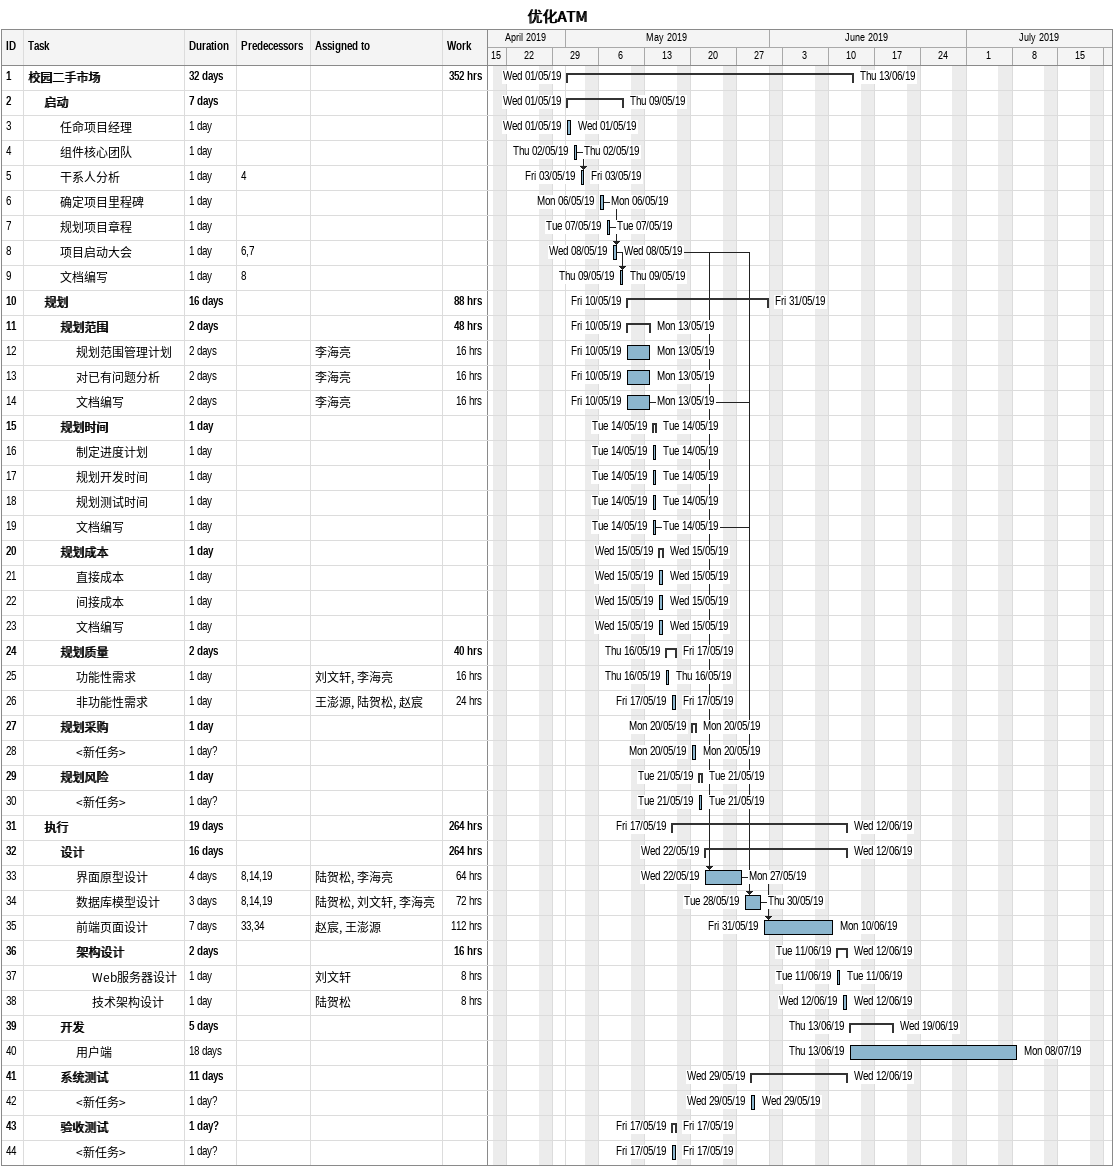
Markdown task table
优化ATM

| ID | Level | Task | Duration | Start | Finish | Predecessors | Resources | Work (h) |
|---|---|---|---|---|---|---|---|---|
| 1 | 1 | **校园二手市场** | 32d | 2019-05-01 | 2019-06-13 |  |  | 352 |
| 2 | 2 | **启动** | 7d | 2019-05-01 | 2019-05-09 |  |  |  |
| 3 | 3 | 任命项目经理 | 1d | 2019-05-01 | 2019-05-01 |  |  |  |
| 4 | 3 | 组件核心团队 | 1d | 2019-05-02 | 2019-05-02 |  |  |  |
| 5 | 3 | 干系人分析 | 1d | 2019-05-03 | 2019-05-03 | 4 |  |  |
| 6 | 3 | 确定项目里程碑 | 1d | 2019-05-06 | 2019-05-06 |  |  |  |
| 7 | 3 | 规划项目章程 | 1d | 2019-05-07 | 2019-05-07 |  |  |  |
| 8 | 3 | 项目启动大会 | 1d | 2019-05-08 | 2019-05-08 | 6, 7 |  |  |
| 9 | 3 | 文档编写 | 1d | 2019-05-09 | 2019-05-09 | 8 |  |  |
| 10 | 2 | **规划** | 16d | 2019-05-10 | 2019-05-31 |  |  | 88 |
| 11 | 3 | **规划范围** | 2d | 2019-05-10 | 2019-05-13 |  |  | 48 |
| 12 | 4 | 规划范围管理计划 | 2d | 2019-05-10 | 2019-05-13 |  | 李海亮 | 16 |
| 13 | 4 | 对已有问题分析 | 2d | 2019-05-10 | 2019-05-13 |  | 李海亮 | 16 |
| 14 | 4 | 文档编写 | 2d | 2019-05-10 | 2019-05-13 |  | 李海亮 | 16 |
| 15 | 3 | **规划时间** | 1d | 2019-05-14 | 2019-05-14 |  |  |  |
| 16 | 4 | 制定进度计划 | 1d | 2019-05-14 | 2019-05-14 |  |  |  |
| 17 | 4 | 规划开发时间 | 1d | 2019-05-14 | 2019-05-14 |  |  |  |
| 18 | 4 | 规划测试时间 | 1d | 2019-05-14 | 2019-05-14 |  |  |  |
| 19 | 4 | 文档编写 | 1d | 2019-05-14 | 2019-05-14 |  |  |  |
| 20 | 3 | **规划成本** | 1d | 2019-05-15 | 2019-05-15 |  |  |  |
| 21 | 4 | 直接成本 | 1d | 2019-05-15 | 2019-05-15 |  |  |  |
| 22 | 4 | 间接成本 | 1d | 2019-05-15 | 2019-05-15 |  |  |  |
| 23 | 4 | 文档编写 | 1d | 2019-05-15 | 2019-05-15 |  |  |  |
| 24 | 3 | **规划质量** | 2d | 2019-05-16 | 2019-05-17 |  |  | 40 |
| 25 | 4 | 功能性需求 | 1d | 2019-05-16 | 2019-05-16 |  | 刘文轩, 李海亮 | 16 |
| 26 | 4 | 非功能性需求 | 1d | 2019-05-17 | 2019-05-17 |  | 王澎源, 陆贺松, 赵宸 | 24 |
| 27 | 3 | **规划采购** | 1d | 2019-05-20 | 2019-05-20 |  |  |  |
| 28 | 4 | <新任务> | 1d? | 2019-05-20 | 2019-05-20 |  |  |  |
| 29 | 3 | **规划风险** | 1d | 2019-05-21 | 2019-05-21 |  |  |  |
| 30 | 4 | <新任务> | 1d? | 2019-05-21 | 2019-05-21 |  |  |  |
| 31 | 2 | **执行** | 19d | 2019-05-17 | 2019-06-12 |  |  | 264 |
| 32 | 3 | **设计** | 16d | 2019-05-22 | 2019-06-12 |  |  | 264 |
| 33 | 4 | 界面原型设计 | 4d | 2019-05-22 | 2019-05-27 | 8, 14, 19 | 陆贺松, 李海亮 | 64 |
| 34 | 4 | 数据库模型设计 | 3d | 2019-05-28 | 2019-05-30 | 8, 14, 19 | 陆贺松, 刘文轩, 李海亮 | 72 |
| 35 | 4 | 前端页面设计 | 7d | 2019-05-31 | 2019-06-10 | 33, 34 | 赵宸, 王澎源 | 112 |
| 36 | 4 | **架构设计** | 2d | 2019-06-11 | 2019-06-12 |  |  | 16 |
| 37 | 5 | Web服务器设计 | 1d | 2019-06-11 | 2019-06-11 |  | 刘文轩 | 8 |
| 38 | 5 | 技术架构设计 | 1d | 2019-06-12 | 2019-06-12 |  | 陆贺松 | 8 |
| 39 | 3 | **开发** | 5d | 2019-06-13 | 2019-06-19 |  |  |  |
| 40 | 4 | 用户端 | 18d | 2019-06-13 | 2019-07-08 |  |  |  |
| 41 | 3 | **系统测试** | 11d | 2019-05-29 | 2019-06-12 |  |  |  |
| 42 | 4 | <新任务> | 1d? | 2019-05-29 | 2019-05-29 |  |  |  |
| 43 | 3 | **验收测试** | 1d? | 2019-05-17 | 2019-05-17 |  |  |  |
| 44 | 4 | <新任务> | 1d? | 2019-05-17 | 2019-05-17 |  |  |  |
